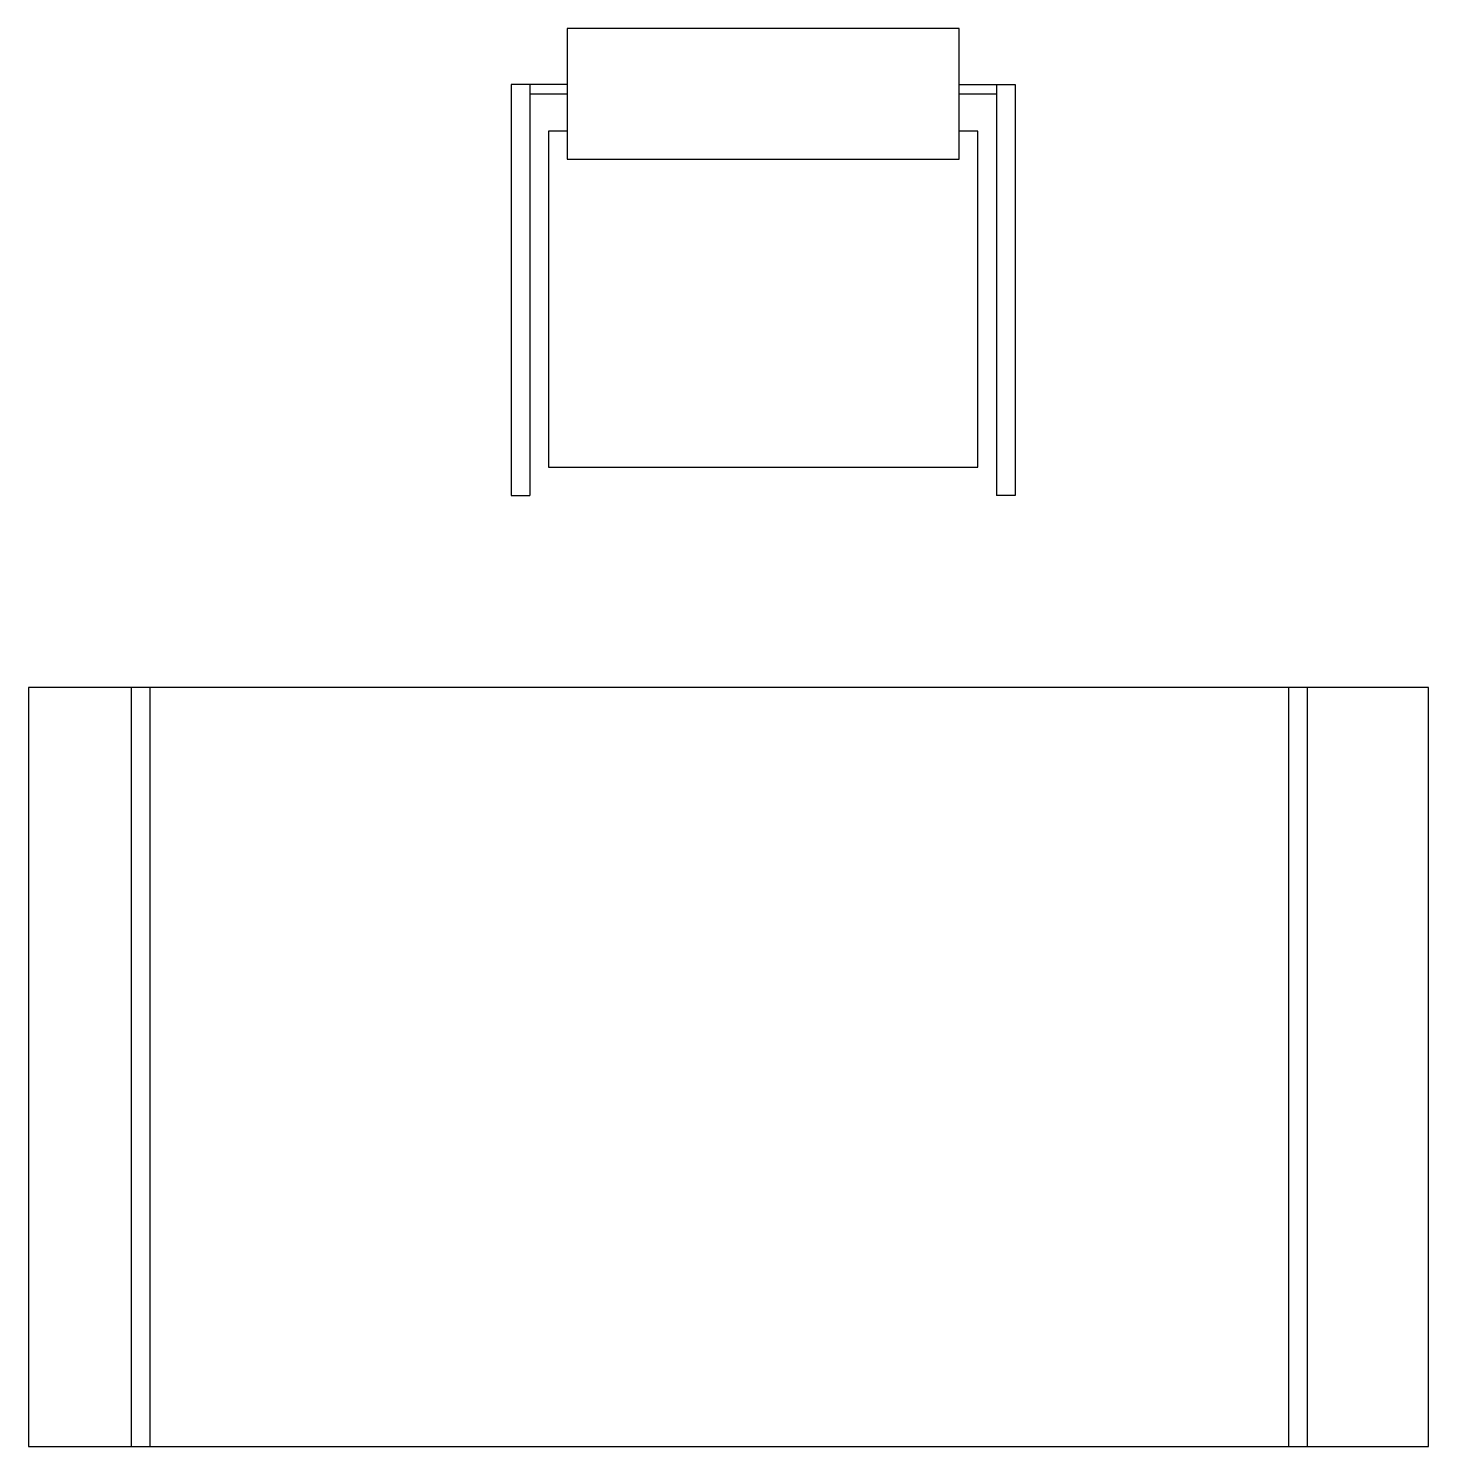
# Model space of a CAD drawing. Extents: x 0 to 150, y 0 to 152.
import ezdxf

# ---------------------------------------------------------------- set-up
doc = ezdxf.new("R2010")
doc.units = 0
doc.header["$MEASUREMENT"] = 0
doc.layers.get('0').update_dxf_attribs({"linetype": 'CONTINUOUS'})

msp = doc.modelspace()

# ---------------------------------------------------------------- linework, layer by layer
at = {"color": 0, "linetype": 'ByBlock'}
for p, q in [((53.72, 145.85), (51.72, 145.85)), ((51.72, 145.85), (51.72, 101.85)), ((57.72, 145.85), (53.72, 145.85)), ((53.72, 145.85), (53.72, 101.85)), ((99.72, 145.85), (103.72, 145.85)), ((103.72, 145.85), (103.72, 101.85)), ((103.72, 145.85), (105.72, 145.85)), ((105.72, 145.85), (105.72, 101.85)), ((53.72, 144.85), (57.72, 144.85)), ((99.72, 144.85), (103.72, 144.85)), ((57.72, 140.85), (55.72, 140.85)), ((55.72, 140.85), (55.72, 104.85)), ((101.72, 140.85), (99.72, 140.85)), ((101.72, 104.85), (101.72, 140.85)), ((55.72, 104.85), (101.72, 104.85)), ((51.72, 101.85), (53.72, 101.85)), ((105.72, 101.85), (103.72, 101.85)), ((11, 81.28), (11, 0)), ((13, 81.28), (13, 0)), ((135, 81.28), (135, 0)), ((137, 81.28), (137, 0))]:
    msp.add_line(p, q, dxfattribs=at)
for points in [[(99.72, 137.85), (99.72, 151.85), (57.72, 151.85), (57.72, 137.85)], [(150, 0), (150, 81.28), (0, 81.28), (0, 0)]]:
    msp.add_lwpolyline(points, close=True, dxfattribs=at)

doc.saveas('drawing.dxf')
